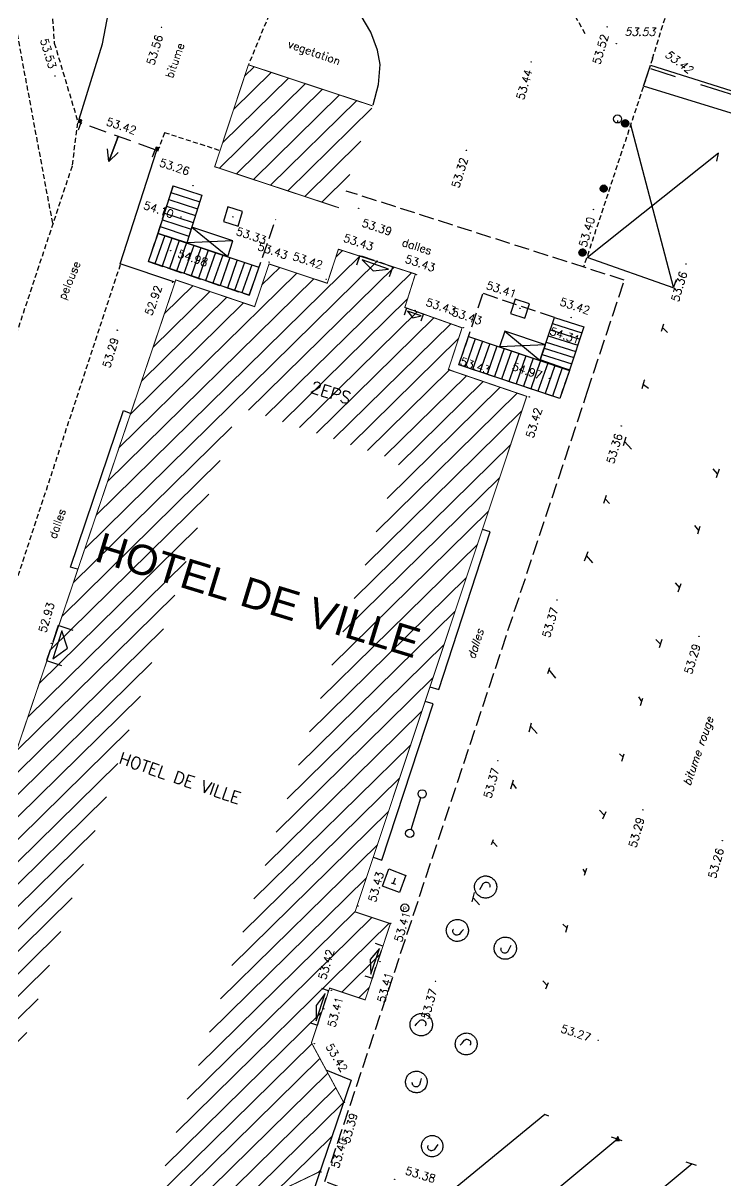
# Model space of a CAD drawing. Extents: x 661856 to 662117, y 6866905 to 6867165.
# Drawn here: x 661957.5 to 661992.6, y 6866997.6 to 6867055.5 of the extents above; entities that cross this region are included whole.
import ezdxf
from ezdxf.enums import TextEntityAlignment as Align

# ---------------------------------------------------------------- set-up
doc = ezdxf.new("R2010")
doc.units = 0
for name, pattern in [('CONTINU', [0]), ('DISCONTIN', [0.75, 0.5, -0.25]), ('HIDDEN', [0.375, 0.25, -0.125]), ('T3', [4.33, 3, -1.33]), ('USTATION2', [1, 0.75, -0.25])]:
    doc.linetypes.add(name, pattern=pattern)
doc.layers.get('0').update_dxf_attribs({"linetype": 'CONTINUOUS'})
for name, color, linetype in [('ACCES', 7, 'CONTINU'), ('BATI', 6, 'CONTINUOUS'), ('BATI_LEGER', 7, 'CONTINU'), ('BATI_PUBLIC', 7, 'CONTINU'), ('BORDURE', 7, 'CONTINU'), ('CANEVAS_GEODES', 5, 'CONTINU'), ('CLOTURE', 7, 'CONTINU'), ('COTE_ALTI', 8, 'CONTINU'), ('COTE_DE_SEUIL', 8, 'CONTINU'), ('ESCALIER', 7, 'CONTINU'), ('LIGNE_DIVERS', 7, 'CONTINU'), ('MARQ-SOL', 6, 'CONTINU'), ('MOB-URB', 6, 'CONTINU'), ('MOB-URB_GLISSI', 6, 'CONTINU'), ('NOM_DE_VOIE', 7, 'CONTINU'), ('OBJET_TELECOM', 4, 'CONTINU'), ('OUVRAGE_ART_DA', 7, 'CONTINU'), ('OUVRAGE_ART_PI', 7, 'CONTINU')]:
    doc.layers.add(name, color=color, linetype=linetype)
doc.styles.add('COMPLEX', font='COMPLEX')
doc.styles.add('ITALIC', font='italic.shx', dxfattribs={"height": 0.6})
doc.styles.get("Standard").update_dxf_attribs({"font": 'ARIALUNI.ttf', "height": 2})

# ---------------------------------------------------------------- blocks, each defined once
blk = doc.blocks.new('*X94')
at = {"layer": 'BATI_PUBLIC', "color": 7, "linetype": 'CONTINU'}
for p, q in [((610611.867, 133548.797), (610612.203, 133549.132)), ((610599.445, 133534.112), (610613.926, 133548.593)), ((610600, 133535.798), (610613.064, 133548.863)), ((610607.577, 133541.112), (610614.788, 133548.323)), ((610601.11, 133539.171), (610609.923, 133547.984)), ((610608.188, 133547.38), (610609.068, 133548.26)), ((610608.428, 133540.832), (610615.65, 133548.054)), ((610600.555, 133537.485), (610610.779, 133547.709)), ((610603.329, 133545.916), (610604.727, 133547.314)), ((610602.22, 133542.543), (610606.43, 133546.754)), ((610602.775, 133544.23), (610605.579, 133547.034)), ((610609.279, 133540.552), (610615.47, 133546.743)), ((610601.665, 133540.857), (610607.281, 133546.474)), ((610610.131, 133540.272), (610615.96, 133546.102)), ((610610.982, 133539.992), (610616.801, 133545.811)), ((610611.833, 133539.712), (610617.641, 133545.52)), ((610612.684, 133539.431), (610618.039, 133544.787)), ((610613.535, 133539.151), (610617.594, 133543.21)), ((610614.386, 133538.871), (610618.444, 133542.928)), ((610615.088, 133538.441), (610619.293, 133542.647)), ((610614.005, 133535.096), (610620.993, 133542.083)), ((610614.546, 133536.768), (610620.143, 133542.365)), ((610613.464, 133533.423), (610621.233, 133541.192)), ((610598.89, 133532.426), (610606.736, 133540.272)), ((610612.923, 133531.75), (610620.691, 133539.519)), ((610598.336, 133530.74), (610606.181, 133538.585)), ((610612.381, 133530.078), (610620.15, 133537.846)), ((610597.781, 133529.053), (610605.626, 133536.899)), ((610611.84, 133528.405), (610619.609, 133536.174)), ((610597.226, 133527.367), (610605.072, 133535.213)), ((610611.299, 133526.733), (610619.068, 133534.501)), ((610596.671, 133525.681), (610604.517, 133533.527)), ((610610.758, 133525.06), (610618.526, 133532.828)), ((610593.761, 133521.639), (610603.962, 133531.84)), ((610610.217, 133523.387), (610617.985, 133531.156)), ((610593.202, 133519.949), (610603.407, 133530.154)), ((610609.675, 133521.715), (610617.444, 133529.483)), ((610589.208, 133514.824), (610602.852, 133528.468)), ((610609.134, 133520.042), (610616.902, 133527.811)), ((610588.684, 133513.169), (610602.297, 133526.782)), ((610608.593, 133518.369), (610616.361, 133526.138)), ((610588.16, 133511.513), (610601.742, 133525.095)), ((610608.052, 133516.697), (610615.82, 133524.465)), ((610588.322, 133510.544), (610601.187, 133523.409)), ((610607.51, 133515.024), (610615.279, 133522.793)), ((610588.468, 133509.558), (610600.632, 133521.723)), ((610606.969, 133513.352), (610614.737, 133521.12)), ((610587.926, 133507.885), (610600.077, 133520.037)), ((610606.428, 133511.679), (610614.196, 133519.447)), ((610583.693, 133502.521), (610599.523, 133518.35)), ((610605.887, 133510.006), (610613.655, 133517.775)), ((610584.548, 133502.244), (610598.968, 133516.664)), ((610605.345, 133508.334), (610613.114, 133516.102)), ((610604.263, 133504.989), (610614.811, 133515.537)), ((610604.804, 133506.661), (610613.957, 133515.814)), ((610585.403, 133501.967), (610598.413, 133514.978)), ((610612.478, 133512.072), (610614.388, 133513.982)), ((610586.257, 133501.691), (610597.858, 133513.291)), ((610613.332, 133511.795), (610613.852, 133512.315)), ((610587.112, 133501.414), (610597.303, 133511.605)), ((610603.722, 133503.316), (610611.49, 133511.084)), ((610587.966, 133501.137), (610596.748, 133509.919)), ((610603.18, 133501.643), (610611.013, 133509.476)), ((610602.639, 133499.971), (610611.415, 133508.747)), ((610602.098, 133498.298), (610611.817, 133508.018)), ((610601.557, 133496.626), (610612.219, 133507.288)), ((610601.283, 133495.22), (610612.621, 133506.559)), ((610609.152, 133501.958), (610612.063, 133504.869)), ((610611.375, 133503.05), (610611.503, 133503.177))]:
    blk.add_line(p, q, dxfattribs=at)
blk = doc.blocks.new('*X153')
at = {"layer": 'BATI', "color": 7, "linetype": 'CONTINU'}
for p, q in [((610607.235, 133557.811), (610607.706, 133558.283)), ((610606.165, 133554.479), (610609.419, 133557.733)), ((610606.7, 133556.145), (610608.563, 133558.008)), ((610606.01, 133553.193), (610610.275, 133557.458)), ((610606.867, 133552.918), (610611.132, 133557.183)), ((610607.723, 133552.643), (610611.988, 133556.908)), ((610608.579, 133552.368), (610612.845, 133556.633)), ((610609.436, 133552.093), (610613.61, 133556.267)), ((610610.292, 133551.818), (610613.075, 133554.601)), ((610611.149, 133551.543), (610612.54, 133552.934))]:
    blk.add_line(p, q, dxfattribs=at)
blk = doc.blocks.new('SU325')
at = {"color": 0, "linetype": 'CONTINUOUS'}
for points in [[(0.001, 0.001), (-0.005, 1.007), (0.995, 0.999), (0.999, 0.001), (0, 0.003)], [(0.607, 0.658), (0.365, 0.659)], [(0.488, 0.341), (0.491, 0.66)]]:
    blk.add_lwpolyline(points, dxfattribs=at)
blk = doc.blocks.new('P30100')
at = {"color": 0}
blk.add_circle((0, 0), 0.05, dxfattribs=at)
blk.add_attdef('COTE30100', (0.3, 0.3), '', height=0.3)
blk = doc.blocks.new('P30500')
at = {"color": 0}
blk.add_circle((0, 0), 0.05, dxfattribs=at)
blk.add_attdef('COTE30500', text='', height=0.3).set_placement((-0.3, -0.15), align=Align.RIGHT)
blk = doc.blocks.new('P30300')
at = {"color": 0}
blk.add_circle((0, 0), 0.05, dxfattribs=at)
blk.add_attdef('COTE30300', (0.3, -0.6), '', height=0.3)
blk = doc.blocks.new('P30800')
at = {"color": 0}
blk.add_circle((0, 0), 0.05, dxfattribs=at)
blk.add_attdef('COTE30800', text='', height=0.3).set_placement((0, -0.6), align=Align.CENTER)
blk = doc.blocks.new('P30200')
at = {"color": 0}
blk.add_circle((0, 0), 0.05, dxfattribs=at)
blk.add_attdef('COTE30200', (0.3, -0.15), '', height=0.3)
blk = doc.blocks.new('P30400')
at = {"color": 0}
blk.add_circle((0, 0), 0.05, dxfattribs=at)
blk.add_attdef('COTE30400', text='', height=0.3).set_placement((-0.3, 0.3), align=Align.RIGHT)
blk = doc.blocks.new('P30700')
at = {"color": 0}
blk.add_circle((0, 0), 0.05, dxfattribs=at)
blk.add_attdef('COTE30700', text='', height=0.3).set_placement((0, 0.3), align=Align.CENTER)
blk = doc.blocks.new('P30600')
at = {"color": 0}
blk.add_circle((0, 0), 0.05, dxfattribs=at)
blk.add_attdef('COTE30600', text='', height=0.3).set_placement((-0.3, -0.6), align=Align.RIGHT)
blk = doc.blocks.new('P29600')
blk.add_lwpolyline([(0, 0), (1, 0), (1, 1), (0, 1), (0, 0), (1, 1), (0, 1), (1, 0)])
blk = doc.blocks.new('SU415')
at = {"color": 0, "linetype": 'CONTINUOUS'}
for points in [[(0, 0.5), (0, 0)], [(0.1, 0.167), (0.9, 0.167), (0.5, 0.5), (0.1, 0.167)], [(1, 0), (1, 0.5)]]:
    blk.add_lwpolyline(points, dxfattribs=at)
at = {"color": 0, "linetype": 'DISCONTIN'}
blk.add_lwpolyline([(0, 0), (1, 0)], dxfattribs=at)
blk = doc.blocks.new('P20900')
for p, q in [((0.999, 0), (0, 0.497)), ((0, 0), (0.999, 0.497)), ((0, 0.497), (0, 0)), ((0.999, 0.497), (0, 0.497)), ((0.999, 0), (0.999, 0.497)), ((0, 0), (0.999, 0))]:
    blk.add_line(p, q)
blk = doc.blocks.new('P25000')
for p, q in [((0, 0.994), (0, 0)), ((0.999, 0.994), (0, 0.994)), ((0.999, 0), (0.999, 0.994)), ((0, 0), (0.999, 0))]:
    blk.add_line(p, q)
blk = doc.blocks.new('SU413')
at = {"color": 0, "linetype": 'CONTINUOUS'}
for points in [[(0.429, 1), (0.5, 1.75), (0.571, 1)], [(0.5, 0), (0.5, 1.75), (0.5, 0)], [(0, 0.5), (0, 0)], [(1, 0), (1, 0.5)]]:
    blk.add_lwpolyline(points, dxfattribs=at)
at = {"color": 0, "linetype": 'DISCONTIN'}
blk.add_lwpolyline([(0, 0), (1, 0)], dxfattribs=at)
blk = doc.blocks.new('P24400', base_point=(1, 1))
blk.add_circle((1, 1), 1)
blk.add_text('.', height=2.58).set_placement((0.5, 0.25), (1.5, 0.25), align=Align.ALIGNED)
blk = doc.blocks.new('P28900')
for p, q in [((0.501916, -0.499344), (0.00004, 0.001267)), ((0.593619, -0.490815), (0.009432, 0.091899)), ((0.666535, -0.471064), (0.034944, 0.158934)), ((0.735991, -0.440345), (0.059803, 0.234139)), ((0.797249, -0.401449), (0.098231, 0.295808)), ((0.85148, -0.355544), (0.143926, 0.350227)), ((0.898001, -0.301947), (0.197398, 0.39689)), ((0.937751, -0.241597), (0.258165, 0.436276)), ((0.968862, -0.17263), (0.326809, 0.467805)), ((0.990525, -0.094238), (0.404729, 0.490082)), ((0.999486, -0.003176), (0.49651, 0.498532)), ((0.988065, 0.108216), (0.608458, 0.486866)), ((0.907214, 0.288863), (0.78788, 0.407896)), ((0.388538, -0.486251), (0.012694, -0.111355)), ((0.163903, -0.369699), (0.129152, -0.335036))]:
    blk.add_line(p, q)
blk.add_lwpolyline([(0.000012, 0.003507), (0.005023, 0.070696), (0.017875, 0.132497), (0.047162, 0.211984), (0.087112, 0.281999), (0.136413, 0.343226), (0.183279, 0.386895), (0.240339, 0.427289), (0.3109, 0.462862), (0.393492, 0.488524), (0.469644, 0.499078), (0.550596, 0.497433), (0.628495, 0.483207), (0.705518, 0.45581), (0.773723, 0.41842), (0.821806, 0.382676), (0.852395, 0.354708), (0.894083, 0.307731), (0.925474, 0.262625), (0.945583, 0.226839), (0.958304, 0.199894), (0.976518, 0.151429), (0.987747, 0.110012), (0.995897, 0.063924), (0.999758, 0.015542), (0.999094, -0.030093), (0.993871, -0.078048), (0.984347, -0.124128), (0.974265, -0.158344), (0.96036, -0.195113), (0.937814, -0.241492), (0.915388, -0.278304), (0.889466, -0.313554), (0.850883, -0.356204), (0.824152, -0.380691), (0.786009, -0.41012), (0.744138, -0.436345), (0.695951, -0.460003), (0.655672, -0.475149), (0.601153, -0.489661), (0.550077, -0.497486), (0.510872, -0.499882), (0.429354, -0.494984), (0.361925, -0.480557), (0.299747, -0.458147), (0.267756, -0.44279), (0.207145, -0.40526), (0.158919, -0.365601), (0.133158, -0.339745), (0.105807, -0.307591), (0.089012, -0.284762), (0.06505, -0.246615), (0.049198, -0.216282), (0.036562, -0.187685), (0.020641, -0.142178), (0.011649, -0.107299), (0.000915, -0.030231), (0.000254, -0.015932)], close=True)
blk = doc.blocks.new('SU306')
at = {"color": 0, "linetype": 'CONTINUOUS'}
blk.add_lwpolyline([(0.1, 0), (0.9, 0)], dxfattribs=at)
at = {"color": 0, "linetype": 'CONTINU'}
for centre in [(0, 0), (1, 0)]:
    blk.add_circle(centre, 0.1, dxfattribs=at)
blk = doc.blocks.new('P22100', base_point=(1, 1))
blk.add_circle((1, 1), 1)
blk.add_text('P', height=1.07).set_placement((0.5, 0.25), (1.5, 0.25), align=Align.ALIGNED)
blk = doc.blocks.new('SU321')
at = {"color": 0, "linetype": 'CONTINUOUS'}
for points in [[(0, 0.001), (0.002, 0.037), (0.004, 0.07), (0.011, 0.109), (0.023, 0.15), (0.035, 0.188), (0.051, 0.22), (0.068, 0.25), (0.088, 0.285), (0.115, 0.318), (0.138, 0.347), (0.167, 0.372), (0.202, 0.399), (0.236, 0.422), (0.278, 0.446), (0.312, 0.463), (0.348, 0.474), (0.391, 0.486), (0.436, 0.497), (0.481, 0.498), (0.526, 0.497), (0.567, 0.492), (0.612, 0.486), (0.654, 0.472), (0.69, 0.458), (0.729, 0.443), (0.768, 0.419), (0.802, 0.395), (0.828, 0.374), (0.856, 0.35), (0.881, 0.323), (0.903, 0.296), (0.923, 0.263), (0.943, 0.23), (0.958, 0.196), (0.976, 0.155), (0.987, 0.12), (0.993, 0.087), (0.998, 0.049), (0.998, 0.015), (0.999, -0.017), (0.997, -0.06), (0.987, -0.116), (0.972, -0.169), (0.954, -0.214), (0.931, -0.26), (0.903, -0.302), (0.879, -0.331), (0.841, -0.372), (0.812, -0.398), (0.779, -0.426), (0.738, -0.449), (0.696, -0.468), (0.661, -0.482), (0.62, -0.495), (0.582, -0.497), (0.549, -0.506), (0.504, -0.508), (0.461, -0.506), (0.412, -0.498), (0.374, -0.49), (0.327, -0.478), (0.293, -0.466), (0.263, -0.451), (0.237, -0.433), (0.211, -0.416), (0.186, -0.396), (0.16, -0.375), (0.123, -0.342), (0.103, -0.313), (0.083, -0.285), (0.064, -0.254), (0.045, -0.219), (0.027, -0.176), (0.015, -0.136), (0.004, -0.094), (0.001, -0.059), (0, -0.026), (-0.002, -0.001)], [(0.676, 0.218), (0.675, 0.083), (0.674, -0.09), (0.659, -0.127), (0.636, -0.167), (0.609, -0.199), (0.578, -0.213), (0.554, -0.226), (0.504, -0.232), (0.473, -0.231), (0.445, -0.225), (0.418, -0.212), (0.394, -0.196), (0.379, -0.18), (0.358, -0.16), (0.343, -0.133), (0.333, -0.101), (0.327, -0.068)]]:
    blk.add_lwpolyline(points, dxfattribs=at)
blk = doc.blocks.new('P26700')
blk.add_lwpolyline([(0, 0.65972), (-0.5, -0.34028), (0.5, -0.34028)], close=True)
blk.add_circle((0, 0), 0.01658)

msp = doc.modelspace()

# ---------------------------------------------------------------- linework, layer by layer
at = {"layer": 'BATI', "color": 7, "linetype": 'CONTINU', "const_width": 0.05}
msp.add_lwpolyline([(661974.946, 6867051.35), (661968.734, 6867053.403), (661967.05, 6867048.31), (661973.262, 6867046.257)], dxfattribs=at)
at = {"layer": 'BATI_LEGER', "color": 7, "linetype": 'USTATION2'}
for points in [[(661964.971, 6867047.361), (661963.738, 6867043.565), (661968.773, 6867041.886), (661970.101, 6867045.673)], [(661973.389, 6866997.271), (661972.558, 6866997.599), (661979.188, 6867017.534), (661985.672, 6867037.048), (661987.524, 6867042.642), (661973.623, 6867047.095)], [(661984.785, 6867038.131), (661984.296, 6867036.729), (661979.261, 6867038.408), (661980.469, 6867041.984), (661984.047, 6867040.777)]]:
    msp.add_lwpolyline(points, dxfattribs=at)
at = {"layer": 'BATI_PUBLIC', "color": 7, "linetype": 'CONTINU', "const_width": 0.05}
msp.add_lwpolyline([(661957.151, 6867019.15), (661965.107, 6867042.65), (661969.045, 6867041.317), (661969.767, 6867043.45), (661972.676, 6867042.485), (661973.234, 6867044.186), (661977.083, 6867042.946), (661976.554, 6867041.277), (661979.416, 6867040.259), (661978.731, 6867038.169), (661982.647, 6867036.833), (661974.066, 6867011.068), (661975.832, 6867010.48), (661974.571, 6867006.668), (661972.797, 6867007.259), (661971.887, 6867004.525), (661973.497, 6867001.543), (661972.323, 6866998.095), (661969.418, 6866996.699), (661968.353, 6866993.476), (662036.575, 6866970.737), (662030.798, 6866953.544), (662013.322, 6866959.229)], dxfattribs=at)
at = {"layer": 'BORDURE', "color": 7, "linetype": 'CONTINUOUS'}
msp.add_lwpolyline([(661974.963, 6867051.397), (661975.236, 6867052.425), (661975.316, 6867053.412), (661975.19, 6867054.131), (661974.851, 6867055.034), (661974.372, 6867055.849), (661974.342, 6867055.891), (661973.874, 6867056.338), (661973.612, 6867056.511), (661973.507, 6867056.574)], dxfattribs=at)
msp.add_polyline3d([(661996.681, 6867076.632, 53.416), (661997.308, 6867077.446, 53.415), (662009.378, 6867067.641, 53.264), (662003.096, 6867047.832, 53.254), (661988.483, 6867052.337, 53.391), (661988.828, 6867053.385, 53.378), (662002.413, 6867049.109, 53.253), (662008.235, 6867067.35, 53.268), (662003.25, 6867071.324, 53.323)], close=True, dxfattribs=at)
at = {"layer": 'CLOTURE', "color": 7, "linetype": 'CONTINU'}
for points in [[(661960.268, 6867050.68), (661961.443, 6867054.454), (661962.334, 6867059.167), (661962.542, 6867061.488)], [(661965.053, 6867042.535), (661962.32, 6867043.464), (661964.161, 6867049.13)]]:
    msp.add_lwpolyline(points, dxfattribs=at)
at = {"layer": 'ESCALIER', "color": 7, "linetype": 'CONTINU'}
for p, q in [((661964.221, 6867044.976), (661964.971, 6867047.361)), ((661964.971, 6867047.361), (661966.409, 6867046.889)), ((661964.757, 6867046.679), (661966.193, 6867046.207)), ((661964.864, 6867047.02), (661966.301, 6867046.548)), ((661966.409, 6867046.889), (661965.652, 6867044.5)), ((661964.649, 6867046.338), (661966.085, 6867045.866)), ((661964.435, 6867045.655), (661965.869, 6867045.184)), ((661964.542, 6867045.996), (661965.977, 6867045.525)), ((661963.738, 6867043.565), (661964.221, 6867044.976)), ((661964.22, 6867044.973), (661965.652, 6867044.502)), ((661964.221, 6867044.976), (661969.262, 6867043.288)), ((661965.652, 6867044.5), (661964.221, 6867044.976)), ((661964.327, 6867045.314), (661965.761, 6867044.843)), ((661964.551, 6867044.865), (661964.06, 6867043.457)), ((661964.913, 6867044.744), (661964.422, 6867043.337)), ((661965.275, 6867044.623), (661964.785, 6867043.216)), ((661965.638, 6867044.501), (661965.147, 6867043.095)), ((661966, 6867044.38), (661965.51, 6867042.974)), ((661966.362, 6867044.258), (661965.872, 6867042.853)), ((661966.725, 6867044.137), (661966.235, 6867042.732)), ((661967.087, 6867044.016), (661966.597, 6867042.611)), ((661967.45, 6867043.894), (661966.96, 6867042.49)), ((661967.812, 6867043.773), (661967.322, 6867042.369)), ((661968.773, 6867041.886), (661963.738, 6867043.565)), ((661968.174, 6867043.652), (661967.685, 6867042.248)), ((661968.537, 6867043.53), (661968.048, 6867042.128)), ((661968.899, 6867043.409), (661968.41, 6867042.007)), ((661969.262, 6867043.288), (661968.773, 6867041.886)), ((661983.318, 6867038.65), (661984.037, 6867040.774)), ((661983.933, 6867040.467), (661985.4, 6867040.004)), ((661984.037, 6867040.774), (661985.501, 6867040.312)), ((661985.501, 6867040.312), (661984.791, 6867038.145)), ((661979.261, 6867038.408), (661979.744, 6867039.819)), ((661980.07, 6867039.71), (661979.579, 6867038.302)), ((661979.744, 6867039.819), (661984.785, 6867038.131)), ((661983.725, 6867039.853), (661985.198, 6867039.388)), ((661983.829, 6867040.16), (661985.299, 6867039.696)), ((661980.433, 6867039.588), (661979.942, 6867038.181)), ((661980.796, 6867039.467), (661980.305, 6867038.06)), ((661981.158, 6867039.346), (661980.668, 6867037.939)), ((661981.521, 6867039.224), (661981.031, 6867037.818)), ((661981.884, 6867039.103), (661981.393, 6867037.697)), ((661983.517, 6867039.239), (661984.996, 6867038.771)), ((661983.621, 6867039.546), (661985.097, 6867039.079)), ((661982.246, 6867038.981), (661981.756, 6867037.576)), ((661982.609, 6867038.86), (661982.119, 6867037.455)), ((661982.972, 6867038.738), (661982.482, 6867037.334)), ((661983.334, 6867038.617), (661982.845, 6867037.213)), ((661983.309, 6867038.625), (661984.795, 6867038.155)), ((661984.791, 6867038.145), (661983.318, 6867038.65)), ((661983.413, 6867038.932), (661984.896, 6867038.463)), ((661984.296, 6867036.729), (661979.261, 6867038.408)), ((661983.697, 6867038.495), (661983.208, 6867037.092)), ((661984.06, 6867038.374), (661983.57, 6867036.971)), ((661984.422, 6867038.252), (661983.933, 6867036.85)), ((661984.785, 6867038.131), (661984.296, 6867036.729))]:
    msp.add_line(p, q, dxfattribs=at)
at = {"layer": 'ESCALIER', "color": 7, "linetype": 'CONTINUOUS'}
for points in [[(661960.186, 6867028.203), (661959.849, 6867028.293), (661962.492, 6867036.121), (661962.85, 6867035.981)], [(661977.811, 6867022.32), (661978.254, 6867022.176), (661980.813, 6867030.061), (661980.431, 6867030.184)], [(661974.974, 6867013.798), (661975.399, 6867013.653), (661977.975, 6867021.465), (661977.568, 6867021.584)]]:
    msp.add_lwpolyline(points, dxfattribs=at)
at = {"layer": 'LIGNE_DIVERS', "color": 7, "linetype": 'HIDDEN'}
for points in [[(661962.539, 6867061.474), (661959.681, 6867060.33), (661959.073, 6867059.897), (661958.828, 6867059.502), (661958.792, 6867059.392), (661958.728, 6867059.008), (661958.749, 6867058.221), (661958.771, 6867057.945), (661959.031, 6867054.486), (661960.216, 6867050.541)], [(661958.955, 6867045.485), (661956.766, 6867057.222), (661956.504, 6867057.677), (661956.167, 6867057.903), (661956.061, 6867057.941), (661955.648, 6867058.035), (661954.709, 6867058.082), (661953.848, 6867057.949), (661953.052, 6867057.645), (661952.455, 6867057.229), (661952.085, 6867056.782), (661950.832, 6867054.746)], [(661970.478, 6867057.622), (661968.734, 6867053.403)], [(661985.569, 6867054.95), (661984.891, 6867056.164), (661984.495, 6867057.955)], [(661988.933, 6867053.709), (661989.766, 6867056.412)], [(661988.933, 6867053.709), (661985.492, 6867043.298)], [(661960.184, 6867050.503), (661959.918, 6867048.333), (661954.831, 6867033.043)], [(661967.28, 6867049.12), (661964.541, 6867050.01), (661964.265, 6867049.247)], [(661962.328, 6867043.412), (661952.695, 6867014.125)]]:
    msp.add_lwpolyline(points, dxfattribs=at)
at = {"layer": 'LIGNE_DIVERS', "color": 7, "linetype": 'CONTINUOUS'}
msp.add_lwpolyline([(661972.604, 6867003.177), (661973.875, 6867002.651), (661971.936, 6866996.993), (661971.848, 6866996.966), (661970.776, 6866997.349)], dxfattribs=at)
at = {"layer": 'MARQ-SOL', "color": 6, "linetype": 'CONTINUOUS'}
for points in [[(661990.116, 6867042.658), (661989.98, 6867042.291), (661987.856, 6867050.411)], [(661992.143, 6867048.588), (661992.227, 6867048.979), (661985.678, 6867043.77)], [(661985.659, 6867043.781), (661990.002, 6867042.253)], [(661989.489, 6867040.444), (661989.367, 6867040.073)], [(661989.46, 6867040.247), (661989.676, 6867040.026)], [(661988.413, 6867037.222), (661988.536, 6867037.634), (661988.556, 6867037.657)], [(661988.48, 6867037.429), (661988.726, 6867037.239)], [(661987.48, 6867034.378), (661987.617, 6867034.81)], [(661987.539, 6867034.575), (661987.884, 6867034.193)], [(661992.188, 6867032.96), (661991.969, 6867033.217)], [(661992.129, 6867032.772), (661992.276, 6867033.215)], [(661986.505, 6867031.49), (661986.638, 6867031.892)], [(661986.572, 6867031.714), (661986.786, 6867031.477)], [(661991.243, 6867030.123), (661991.046, 6867030.385)], [(661991.193, 6867029.965), (661991.315, 6867030.338)], [(661985.54, 6867028.617), (661985.721, 6867029.079)], [(661985.616, 6867028.882), (661985.936, 6867028.517)], [(661990.294, 6867027.269), (661990.088, 6867027.518)], [(661990.225, 6867027.069), (661990.361, 6867027.474)], [(661989.335, 6867024.45), (661989.093, 6867024.679)], [(661989.276, 6867024.288), (661989.414, 6867024.691)], [(661983.698, 6867022.974), (661983.807, 6867023.273)], [(661983.758, 6867023.161), (661984.087, 6867022.755)], [(661988.395, 6867021.575), (661988.246, 6867021.815)], [(661988.332, 6867021.385), (661988.457, 6867021.754)], [(661982.77, 6867020.071), (661982.89, 6867020.516)], [(661982.83, 6867020.341), (661983.173, 6867019.983)], [(661987.468, 6867018.794), (661987.285, 6867018.961)], [(661987.404, 6867018.602), (661987.524, 6867018.959)], [(661981.977, 6867017.645), (661981.832, 6867017.205)], [(661981.95, 6867017.47), (661982.117, 6867017.228)], [(661986.525, 6867015.902), (661986.288, 6867016.151)], [(661986.447, 6867015.718), (661986.625, 6867016.087)], [(661980.974, 6867014.667), (661980.865, 6867014.425)], [(661980.962, 6867014.554), (661981.174, 6867014.339)], [(661985.588, 6867013.014), (661985.464, 6867013.194)], [(661985.542, 6867012.903), (661985.653, 6867013.249)], [(661979.921, 6867011.566), (661980.041, 6867012.028)], [(661979.977, 6867011.777), (661980.286, 6867011.426)], [(661984.648, 6867010.262), (661984.45, 6867010.455)], [(661984.597, 6867010.055), (661984.696, 6867010.407)], [(661983.68, 6867007.372), (661983.456, 6867007.619)], [(661983.61, 6867007.218), (661983.738, 6867007.544)], [(661983.755, 6867000.86), (661983.552, 6867000.944), (661977.959, 6866996.349)], [(661986.876, 6866999.817), (661987.399, 6866999.646)], [(661987.202, 6866999.721), (661981.698, 6866995.135)], [(661990.92, 6866998.479), (661985.416, 6866993.893)], [(661990.594, 6866998.575), (661991.116, 6866998.404)]]:
    msp.add_lwpolyline(points, dxfattribs=at)
at = {"layer": 'MOB-URB_GLISSI', "color": 6, "linetype": 'T3'}
msp.add_lwpolyline([(662002.823, 6867049.902), (662002.472, 6867048.882), (661988.855, 6867053.196)], dxfattribs=at)

# ---------------------------------------------------------------- block references
at = {"layer": 'ACCES', "color": 7, "linetype": 'CONTINU'}
for name, p, xscale, yscale, rotation in [('SU413', (661964.078, 6867049.157), 3.955190999925177, 0.7606196003716489, 160.2147627128667), ('SU415', (661975.962, 6867043.296), 1.755704000202182, 1.016899999806044, 160.910862698255), ('SU415', (661977.489, 6867040.948), 0.9018925001550029, 0.7181100002055257, 161.3572626902137), ('SU415', (661959.222, 6867025.379), 1.847550999939513, 1.580036000148099, 251.801762710684), ('SU415', (661974.931, 6867007.752), 1.693828999602647, 0.7948994001489229, 71.73926270717229), ('SU415', (661972.181, 6867005.411), 1.802634000179947, 0.7216050998797731, 71.77966271201711)]:
    msp.add_blockref(name, p, dxfattribs=dict(at, xscale=xscale, yscale=yscale, rotation=rotation))
at = {"layer": 'BATI', "color": 7, "linetype": 'CONTINU', "rotation": 359.5109627095217}
msp.add_blockref('*X153', (50243.611, 6738711.553), dxfattribs=at)
at = {"layer": 'BATI_PUBLIC', "color": 7, "linetype": 'CONTINU', "rotation": 359.5109627095217}
msp.add_blockref('*X94', (50243.611, 6738711.553), dxfattribs=at)
at = {"layer": 'CANEVAS_GEODES', "color": 5, "linetype": 'CONTINU', "xscale": 0.1999999999095632, "yscale": 0.1999999999095632, "rotation": 359.5109626559351}
msp.add_blockref('P26700', (661987.192, 6866999.71), dxfattribs=at)
at = {"layer": 'COTE_ALTI', "color": 8}
ref = msp.add_blockref('P30500', (661986.672, 6867055.302, 53.519), dxfattribs=dict(at, xscale=0.2000000003706532, yscale=0.2000000003706532, rotation=73.31096317646008))
ref.add_attrib('COTE30500', '53.52', dxfattribs={"color": 8, "height": 0.4, "rotation": 73.31096, "style": 'COMPLEX'}).set_placement((661986.749, 6867054.862, 53.519), align=Align.RIGHT)
ref = msp.add_blockref('P30500', (661964.391, 6867055.271, 53.562), dxfattribs=dict(at, xscale=0.2000000003706532, yscale=0.2000000003706532, rotation=73.31096317646008))
ref.add_attrib('COTE30500', '53.56', dxfattribs={"color": 8, "height": 0.4, "rotation": 73.31096, "style": 'COMPLEX'}).set_placement((661964.467, 6867054.83, 53.562), align=Align.RIGHT)
ref = msp.add_blockref('P30100', (661987.129, 6867054.465, 53.526), dxfattribs=dict(at, xscale=0.1999999999095632, yscale=0.1999999999095632, rotation=359.5109626559351))
ref.add_attrib('COTE30100', '53.53', (661987.532, 6867054.862, 53.526), dxfattribs={"color": 8, "height": 0.4, "rotation": 359.51096, "style": 'ITALIC'})
ref = msp.add_blockref('P30500', (661959.072, 6867052.844, 53.534), dxfattribs=dict(at, xscale=0.2000000001961819, yscale=0.2000000001961819, rotation=286.6109670162652))
ref.add_attrib('COTE30500', '53.53', dxfattribs={"color": 8, "height": 0.4, "rotation": 286.61097, "style": 'COMPLEX'}).set_placement((661958.766, 6867053.17, 53.534), align=Align.RIGHT)
ref = msp.add_blockref('P30100', (661988.949, 6867053.771, 53.415), dxfattribs=dict(at, xscale=0.2000000001091808, yscale=0.2000000001091808, rotation=323.5109659918188))
ref.add_attrib('COTE30100', '53.42', (661989.508, 6867053.855, 53.415), dxfattribs={"color": 8, "height": 0.4, "rotation": 323.51097, "style": 'ITALIC'})
ref = msp.add_blockref('P30500', (661982.868, 6867053.54, 53.442), dxfattribs=dict(at, xscale=0.2000000003706532, yscale=0.2000000003706532, rotation=73.31096317646008))
ref.add_attrib('COTE30500', '53.44', dxfattribs={"color": 8, "height": 0.4, "rotation": 73.31096, "style": 'COMPLEX'}).set_placement((661982.944, 6867053.099, 53.442), align=Align.RIGHT)
ref = msp.add_blockref('P30500', (661979.635, 6867049.133, 53.322), dxfattribs=dict(at, xscale=0.2000000003706532, yscale=0.2000000003706532, rotation=73.31096317646008))
ref.add_attrib('COTE30500', '53.32', dxfattribs={"color": 8, "height": 0.4, "rotation": 73.31096, "style": 'COMPLEX'}).set_placement((661979.712, 6867048.693, 53.322), align=Align.RIGHT)
ref = msp.add_blockref('P30400', (661965.964, 6867047.358, 53.26), dxfattribs=dict(at, xscale=0.1999999999630791, yscale=0.1999999999630791, rotation=341.5109655832211))
ref.add_attrib('COTE30400', '53.26', dxfattribs={"color": 8, "height": 0.4, "rotation": 341.51097, "style": 'COMPLEX'}).set_placement((661965.712, 6867047.864, 53.26), align=Align.RIGHT)
ref = msp.add_blockref('P30500', (661965.36, 6867045.792, 54.101), dxfattribs=dict(at, xscale=0.1999999999630791, yscale=0.1999999999630791, rotation=341.5109655832211))
ref.add_attrib('COTE30500', '54.10', dxfattribs={"color": 8, "height": 0.4, "rotation": 341.51097, "style": 'COMPLEX'}).set_placement((661964.917, 6867045.729, 54.101), align=Align.RIGHT)
ref = msp.add_blockref('P30300', (661974.244, 6867046.225, 53.393), dxfattribs=dict(at, xscale=0.1999999999630791, yscale=0.1999999999630791, rotation=341.5109655832211))
ref.add_attrib('COTE30300', '53.39', (661974.37, 6867045.34, 53.393), dxfattribs={"color": 8, "height": 0.4, "rotation": 341.51097, "style": 'COMPLEX'})
ref = msp.add_blockref('P30500', (661985.988, 6867046.171, 53.398), dxfattribs=dict(at, xscale=0.2000000003706532, yscale=0.2000000003706532, rotation=73.31096317646008))
ref.add_attrib('COTE30500', '53.40', dxfattribs={"color": 8, "height": 0.4, "rotation": 73.31096, "style": 'COMPLEX'}).set_placement((661986.065, 6867045.73, 53.398), align=Align.RIGHT)
ref = msp.add_blockref('P30300', (661967.959, 6867045.804, 53.332), dxfattribs=dict(at, xscale=0.1999999999630791, yscale=0.1999999999630791, rotation=341.5109655832211))
ref.add_attrib('COTE30300', '53.33', (661968.085, 6867044.918, 53.332), dxfattribs={"color": 8, "height": 0.4, "rotation": 341.51097, "style": 'COMPLEX'})
ref = msp.add_blockref('P30700', (661969.765, 6867043.538, 53.426), dxfattribs=dict(at, xscale=0.1999999999630791, yscale=0.1999999999630791, rotation=341.5109655832211))
ref.add_attrib('COTE30700', '53.43', dxfattribs={"color": 8, "height": 0.4, "rotation": 341.51097, "style": 'COMPLEX'}).set_placement((661969.892, 6867043.918, 53.426), align=Align.CENTER)
ref = msp.add_blockref('P30200', (661964.848, 6867044.115, 54.977), dxfattribs=dict(at, xscale=0.1999999999630791, yscale=0.1999999999630791, rotation=341.5109655832211))
ref.add_attrib('COTE30200', '54.98', (661965.163, 6867043.799, 54.977), dxfattribs={"color": 8, "height": 0.4, "rotation": 341.51097, "style": 'COMPLEX'})
ref = msp.add_blockref('P30400', (661972.623, 6867042.677, 53.423), dxfattribs=dict(at, xscale=0.1999999999630791, yscale=0.1999999999630791, rotation=341.5109655832211))
ref.add_attrib('COTE30400', '53.42', dxfattribs={"color": 8, "height": 0.4, "rotation": 341.51097, "style": 'COMPLEX'}).set_placement((661972.37, 6867043.183, 53.423), align=Align.RIGHT)
ref = msp.add_blockref('P30700', (661977.133, 6867042.913, 53.43), dxfattribs=dict(at, xscale=0.1999999999630791, yscale=0.1999999999630791, rotation=341.5109655832211))
ref.add_attrib('COTE30700', '53.43', dxfattribs={"color": 8, "height": 0.4, "rotation": 341.51097, "style": 'COMPLEX'}).set_placement((661977.26, 6867043.293, 53.43), align=Align.CENTER)
ref = msp.add_blockref('P30500', (661990.603, 6867043.445, 53.362), dxfattribs=dict(at, xscale=0.2000000003706532, yscale=0.2000000003706532, rotation=73.31096317646008))
ref.add_attrib('COTE30500', '53.36', dxfattribs={"color": 8, "height": 0.4, "rotation": 73.31096, "style": 'COMPLEX'}).set_placement((661990.679, 6867043.005, 53.362), align=Align.RIGHT)
ref = msp.add_blockref('P30400', (661964.941, 6867042.536, 52.922), dxfattribs=dict(at, xscale=0.2000000004534745, yscale=0.2000000004534745, rotation=70.61096323733436))
ref.add_attrib('COTE30400', '52.92', dxfattribs={"color": 8, "height": 0.4, "rotation": 70.61096, "style": 'COMPLEX'}).set_placement((661964.431, 6867042.292, 52.922), align=Align.RIGHT)
ref = msp.add_blockref('P30400', (661982.304, 6867041.228, 53.407), dxfattribs=dict(at, xscale=0.1999999999630791, yscale=0.1999999999630791, rotation=341.5109655832211))
ref.add_attrib('COTE30400', '53.41', dxfattribs={"color": 8, "height": 0.4, "rotation": 341.51097, "style": 'COMPLEX'}).set_placement((661982.051, 6867041.734, 53.407), align=Align.RIGHT)
ref = msp.add_blockref('P30700', (661984.871, 6867040.774, 53.416), dxfattribs=dict(at, xscale=0.1999999999630791, yscale=0.1999999999630791, rotation=341.5109655832211))
ref.add_attrib('COTE30700', '53.42', dxfattribs={"color": 8, "height": 0.4, "rotation": 341.51097, "style": 'COMPLEX'}).set_placement((661984.998, 6867041.154, 53.416), align=Align.CENTER)
ref = msp.add_blockref('P30700', (661979.472, 6867040.264, 53.434), dxfattribs=dict(at, xscale=0.1999999999630791, yscale=0.1999999999630791, rotation=341.5109655832211))
ref.add_attrib('COTE30700', '53.43', dxfattribs={"color": 8, "height": 0.4, "rotation": 341.51097, "style": 'COMPLEX'}).set_placement((661979.599, 6867040.644, 53.434), align=Align.CENTER)
ref = msp.add_blockref('P30700', (661984.364, 6867039.305, 54.309), dxfattribs=dict(at, xscale=0.1999999999630791, yscale=0.1999999999630791, rotation=341.5109655832211))
ref.add_attrib('COTE30700', '54.31', dxfattribs={"color": 8, "height": 0.4, "rotation": 341.51097, "style": 'COMPLEX'}).set_placement((661984.491, 6867039.684, 54.309), align=Align.CENTER)
ref = msp.add_blockref('P30500', (661962.18, 6867040.139, 53.293), dxfattribs=dict(at, xscale=0.2000000003706532, yscale=0.2000000003706532, rotation=73.31096317646008))
ref.add_attrib('COTE30500', '53.29', dxfattribs={"color": 8, "height": 0.4, "rotation": 73.31096, "style": 'COMPLEX'}).set_placement((661962.257, 6867039.698, 53.293), align=Align.RIGHT)
ref = msp.add_blockref('P30100', (661978.773, 6867038.162, 53.432), dxfattribs=dict(at, xscale=0.1999999999630791, yscale=0.1999999999630791, rotation=341.5109655832211))
ref.add_attrib('COTE30100', '53.43', (661979.279, 6867038.415, 53.432), dxfattribs={"color": 8, "height": 0.4, "rotation": 341.51097, "style": 'COMPLEX'})
ref = msp.add_blockref('P30500', (661983.776, 6867037.735, 54.975), dxfattribs=dict(at, xscale=0.1999999999630791, yscale=0.1999999999630791, rotation=341.5109655832211))
ref.add_attrib('COTE30500', '54.97', dxfattribs={"color": 8, "height": 0.4, "rotation": 341.51097, "style": 'COMPLEX'}).set_placement((661983.333, 6867037.673, 54.975), align=Align.RIGHT)
ref = msp.add_blockref('P30600', (661982.776, 6867036.807, 53.417), dxfattribs=dict(at, xscale=0.2000000003706532, yscale=0.2000000003706532, rotation=73.31096317646008))
ref.add_attrib('COTE30600', '53.42', dxfattribs={"color": 8, "height": 0.4, "rotation": 73.31096, "style": 'COMPLEX'}).set_placement((661983.427, 6867036.194, 53.417), align=Align.RIGHT)
ref = msp.add_blockref('P30500', (661987.369, 6867035.345, 53.355), dxfattribs=dict(at, xscale=0.2000000003706532, yscale=0.2000000003706532, rotation=73.31096317646008))
ref.add_attrib('COTE30500', '53.36', dxfattribs={"color": 8, "height": 0.4, "rotation": 73.31096, "style": 'COMPLEX'}).set_placement((661987.446, 6867034.904, 53.355), align=Align.RIGHT)
ref = msp.add_blockref('P30500', (661984.159, 6867026.654, 53.365), dxfattribs=dict(at, xscale=0.2000000003706532, yscale=0.2000000003706532, rotation=73.31096317646008))
ref.add_attrib('COTE30500', '53.37', dxfattribs={"color": 8, "height": 0.4, "rotation": 73.31096, "style": 'COMPLEX'}).set_placement((661984.236, 6867026.213, 53.365), align=Align.RIGHT)
ref = msp.add_blockref('P30500', (661991.263, 6867024.832, 53.293), dxfattribs=dict(at, xscale=0.2000000003706532, yscale=0.2000000003706532, rotation=73.31096317646008))
ref.add_attrib('COTE30500', '53.29', dxfattribs={"color": 8, "height": 0.4, "rotation": 73.31096, "style": 'COMPLEX'}).set_placement((661991.34, 6867024.392, 53.293), align=Align.RIGHT)
ref = msp.add_blockref('P30500', (661981.203, 6867018.63, 53.373), dxfattribs=dict(at, xscale=0.199999999968756, yscale=0.199999999968756, rotation=74.210963112746))
ref.add_attrib('COTE30500', '53.37', dxfattribs={"color": 8, "height": 0.4, "rotation": 74.21096, "style": 'COMPLEX'}).set_placement((661981.286, 6867018.19, 53.373), align=Align.RIGHT)
ref = msp.add_blockref('P30500', (661988.455, 6867016.168, 53.287), dxfattribs=dict(at, xscale=0.199999999968756, yscale=0.199999999968756, rotation=74.210963112746))
ref.add_attrib('COTE30500', '53.29', dxfattribs={"color": 8, "height": 0.4, "rotation": 74.21096, "style": 'COMPLEX'}).set_placement((661988.538, 6867015.728, 53.287), align=Align.RIGHT)
ref = msp.add_blockref('P30500', (661992.426, 6867014.626, 53.257), dxfattribs=dict(at, xscale=0.199999999968756, yscale=0.199999999968756, rotation=74.210963112746))
ref.add_attrib('COTE30500', '53.26', dxfattribs={"color": 8, "height": 0.4, "rotation": 74.21096, "style": 'COMPLEX'}).set_placement((661992.509, 6867014.186, 53.257), align=Align.RIGHT)
ref = msp.add_blockref('P30300', (661974.218, 6867011.354, 53.43), dxfattribs=dict(at, xscale=0.199999999968756, yscale=0.199999999968756, rotation=74.210963112746))
ref.add_attrib('COTE30300', '53.43', (661975.097, 6867011.521, 53.43), dxfattribs={"color": 8, "height": 0.4, "rotation": 74.21096, "style": 'COMPLEX'})
ref = msp.add_blockref('P30800', (661975.853, 6867010.49, 53.414), dxfattribs=dict(at, xscale=0.2000000003706532, yscale=0.2000000003706532, rotation=73.31096317646008))
ref.add_attrib('COTE30800', '53.41', dxfattribs={"color": 8, "height": 0.4, "rotation": 73.31096, "style": 'COMPLEX'}).set_placement((661976.619, 6867010.26, 53.414), align=Align.CENTER)
ref = msp.add_blockref('P30100', (661972.884, 6867007.15, 53.422), dxfattribs=dict(at, xscale=0.199999999968756, yscale=0.199999999968756, rotation=74.210963112746))
ref.add_attrib('COTE30100', '53.42', (661972.608, 6867007.644, 53.422), dxfattribs={"color": 8, "height": 0.4, "rotation": 74.21096, "style": 'COMPLEX'})
ref = msp.add_blockref('P30500', (661978.086, 6867007.598, 53.366), dxfattribs=dict(at, xscale=0.199999999968756, yscale=0.199999999968756, rotation=74.210963112746))
ref.add_attrib('COTE30500', '53.37', dxfattribs={"color": 8, "height": 0.4, "rotation": 74.21096, "style": 'COMPLEX'}).set_placement((661978.17, 6867007.159, 53.366), align=Align.RIGHT)
ref = msp.add_blockref('P30500', (661986.218, 6867004.642, 53.273), dxfattribs=dict(at, xscale=0.1999999999630791, yscale=0.1999999999630791, rotation=341.5109655832211))
ref.add_attrib('COTE30500', '53.27', dxfattribs={"color": 8, "height": 0.4, "rotation": 341.51097, "style": 'COMPLEX'}).set_placement((661985.776, 6867004.58, 53.273), align=Align.RIGHT)
ref = msp.add_blockref('P30100', (661972.036, 6867004.474, 53.417), dxfattribs=dict(at, xscale=0.2000000001282062, yscale=0.2000000001282062, rotation=301.010966622537))
ref.add_attrib('COTE30100', '53.42', (661972.585, 6867004.338, 53.417), dxfattribs={"color": 8, "height": 0.4, "rotation": 301.01097, "style": 'COMPLEX'})
ref = msp.add_blockref('P30600', (661973.539, 6867001.551, 53.391), dxfattribs=dict(at, xscale=0.199999999968756, yscale=0.199999999968756, rotation=74.210963112746))
ref.add_attrib('COTE30600', '53.39', dxfattribs={"color": 8, "height": 0.4, "rotation": 74.21096, "style": 'COMPLEX'}).set_placement((661974.2, 6867000.948, 53.391), align=Align.RIGHT)
ref = msp.add_blockref('P30300', (661972.367, 6866998.064, 53.403), dxfattribs=dict(at, xscale=0.2000000003706532, yscale=0.2000000003706532, rotation=73.31096317646008))
ref.add_attrib('COTE30300', '53.40', (661973.248, 6866998.218, 53.403), dxfattribs={"color": 8, "height": 0.4, "rotation": 73.31096, "style": 'COMPLEX'})
ref = msp.add_blockref('P30100', (661976.044, 6866997.694, 53.376), dxfattribs=dict(at, xscale=0.2000000000932818, yscale=0.2000000000932818, rotation=343.3109654157499))
ref.add_attrib('COTE30100', '53.38', (661976.542, 6866997.962, 53.376), dxfattribs={"color": 8, "height": 0.4, "rotation": 343.31097, "style": 'COMPLEX'})
at = {"layer": 'COTE_DE_SEUIL', "color": 8}
ref = msp.add_blockref('P30700', (661962.199, 6867049.777, 53.417), dxfattribs=dict(at, xscale=0.1999999999630791, yscale=0.1999999999630791, rotation=341.5109655832211))
ref.add_attrib('COTE30700', '53.42', dxfattribs={"color": 8, "height": 0.4, "rotation": 341.51097, "style": 'COMPLEX'}).set_placement((661962.326, 6867050.156, 53.417), align=Align.CENTER)
ref = msp.add_blockref('P30400', (661975.16, 6867043.594, 53.433), dxfattribs=dict(at, xscale=0.1999999999630791, yscale=0.1999999999630791, rotation=341.5109655832211))
ref.add_attrib('COTE30400', '53.43', dxfattribs={"color": 8, "height": 0.4, "rotation": 341.51097, "style": 'COMPLEX'}).set_placement((661974.908, 6867044.1, 53.433), align=Align.RIGHT)
ref = msp.add_blockref('P30100', (661977.062, 6867041.127, 53.429), dxfattribs=dict(at, xscale=0.1999999999630791, yscale=0.1999999999630791, rotation=341.5109655832211))
ref.add_attrib('COTE30100', '53.43', (661977.569, 6867041.379, 53.429), dxfattribs={"color": 8, "height": 0.4, "rotation": 341.51097, "style": 'COMPLEX'})
ref = msp.add_blockref('P30100', (661958.882, 6867024.489, 52.927), dxfattribs=dict(at, xscale=0.2000000003706532, yscale=0.2000000003706532, rotation=73.31096317646008))
ref.add_attrib('COTE30100', '52.93', (661958.614, 6867024.988, 52.927), dxfattribs={"color": 8, "height": 0.4, "rotation": 73.31096, "style": 'COMPLEX'})
ref = msp.add_blockref('P30600', (661975.309, 6867008.581, 53.413), dxfattribs=dict(at, xscale=0.199999999968756, yscale=0.199999999968756, rotation=74.210963112746))
ref.add_attrib('COTE30600', '53.41', dxfattribs={"color": 8, "height": 0.4, "rotation": 74.21096, "style": 'COMPLEX'}).set_placement((661975.97, 6867007.978, 53.413), align=Align.RIGHT)
ref = msp.add_blockref('P30800', (661972.503, 6867006.221, 53.413), dxfattribs=dict(at, xscale=0.199999999968756, yscale=0.199999999968756, rotation=74.210963112746))
ref.add_attrib('COTE30800', '53.41', dxfattribs={"color": 8, "height": 0.4, "rotation": 74.21096, "style": 'COMPLEX'}).set_placement((661973.273, 6867006.003, 53.413), align=Align.CENTER)
at = {"layer": 'MOB-URB', "color": 6, "linetype": 'CONTINU'}
for name, p, xscale, yscale, rotation in [('P24400', (661987.187, 6867050.695), 0.1999999999095632, 0.1999999999095632, 359.5109626559351), ('P28900', (661987.396, 6867050.431), 0.354107299877849, 0.354107299877849, 13.23327263832301), ('P28900', (661986.34, 6867047.143), 0.3408123001947218, 0.3408123001947218, 25.2489927715177), ('P28900', (661985.3, 6867043.905), 0.3525123997481874, 0.3525123997481874, 40.02414267486846), ('SU306', (661976.802, 6867014.989), 2.070160000178309, 2.070160000178309, 72.63416270889117), ('SU321', (661981.082, 6867012.056), 1.102843999982704, 1.102843999982704, 153.2479627102923), ('P22100', (661976.554, 6867011.263), 0.1999999999095632, 0.1999999999095632, 359.5109626559351), ('SU321', (661978.773, 6867010.501), 1.095716000026495, 1.095716000026495, 318.915362700416), ('SU321', (661981.079, 6867009.493), 1.106033999848337, 1.106033999848337, 334.7068627316252), ('SU321', (661977.793, 6867005.063), 1.114838999821677, 1.114838999821677, 139.3500627174007), ('SU321', (661980.042, 6867004.124), 1.08528799984993, 1.08528799984993, 141.3210627271485), ('SU321', (661976.616, 6867002.72), 1.074022999948396, 1.074022999948396, 343.6241627175095), ('SU321', (661977.496, 6866999.673), 1.06029499984753, 1.06029499984753, 323.9920627239168)]:
    msp.add_blockref(name, p, dxfattribs=dict(at, xscale=xscale, yscale=yscale, rotation=rotation))
at = {"layer": 'OBJET_TELECOM', "color": 4, "linetype": 'CONTINU', "xscale": 0.9122849998721065, "yscale": 0.9122849998721065, "rotation": 159.6458627256104}
msp.add_blockref('SU325', (661976.604, 6867012.895), dxfattribs=at)
at = {"layer": 'OUVRAGE_ART_DA', "color": 7, "linetype": 'CONTINU'}
for p, xscale, yscale, rotation in [((661968.216, 6867045.343), 0.7713377997884114, 0.7713377997884114, 72.86158270666898), ((661982.553, 6867040.732), 0.7641216999155122, 0.7641216999155122, 72.07200270879389)]:
    msp.add_blockref('P25000', p, dxfattribs=dict(at, xscale=xscale, yscale=yscale, rotation=rotation))
at = {"layer": 'OUVRAGE_ART_PI', "color": 7, "linetype": 'CONTINU'}
for name, p, xscale, yscale, rotation in [('P29600', (661960.404, 6867050.631), 0.1438922999063204, 0.1438922999063204, 160.4463628508726), ('P29600', (661964.265, 6867049.247), 0.1438922999063204, 0.1438922999063204, 160.4463628508726), ('P20900', (661967.96, 6867044.602), 2.16403299989671, 1.65025299981823, 161.5867627183894), ('P20900', (661983.579, 6867039.415), 2.135237999888827, 1.672048000175542, 161.5342627166145)]:
    msp.add_blockref(name, p, dxfattribs=dict(at, xscale=xscale, yscale=yscale, rotation=rotation))

# ---------------------------------------------------------------- texts
at = {"insert": (661961.421, 6867030.058), "char_height": 1.5, "attachment_point": 1, "rotation": 343.05103}
msp.add_mtext_dynamic_manual_height_columns('HOTEL DE VILLE', width=23.13263, gutter_width=10, heights=[0], dxfattribs=at)
at = {"layer": 'NOM_DE_VOIE', "color": 7}
for s, height, rotation, style, p in [('bitume', 0.4, 70.63104, 'COMPLEX', (661964.947, 6867052.696)), ('vegetation', 0.4, 340.60846, 'COMPLEX', (661970.673, 6867054.288)), ('dalles', 0.4, 342.46702, 'COMPLEX', (661976.368, 6867044.366)), ('pelouse', 0.4, 67.21739, 'COMPLEX', (661959.574, 6867041.621)), ('2EPS', 0.6, 342.48845, 'COMPLEX', (661971.787, 6867037.043)), ('dalles', 0.4, 71.08375, 'COMPLEX', (661959.117, 6867029.681)), ('dalles', 0.4, 72.43536, 'ITALIC', (661980.041, 6867023.668)), ('bitume rouge', 0.4, 70.99833, 'ITALIC', (661990.816, 6867017.333)), ('HOTEL DE VILLE', 0.6, 341.18925, 'COMPLEX', (661962.207, 6867018.491))]:
    msp.add_text(s, height=height, rotation=rotation, dxfattribs=dict(at, style=style)).set_placement(p)

doc.saveas('drawing.dxf')
